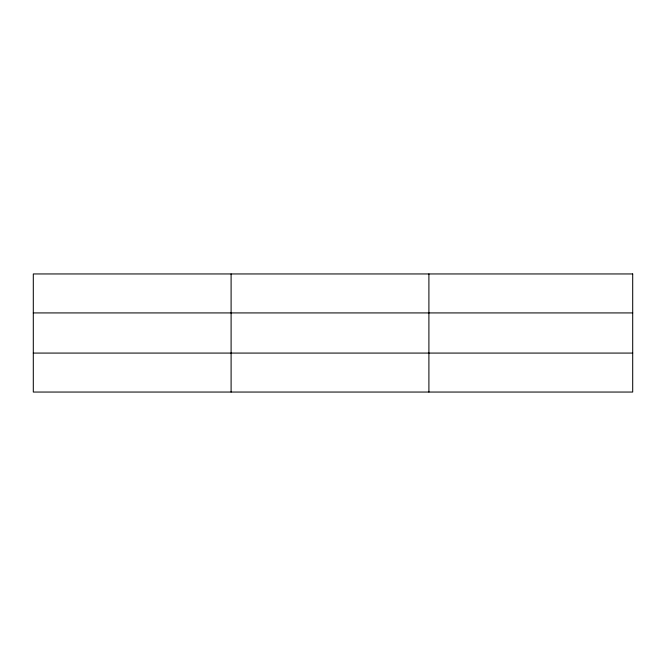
<?xml version="1.0" encoding="UTF-8"?>
<svg xmlns="http://www.w3.org/2000/svg" width="666" height="666" viewBox="0 0 666 666"><rect width="100%" height="100%" fill="white"/><g stroke="black" fill="none" stroke-linecap="round" stroke-linejoin="round"><path stroke-width="1" d="M231.102 392.049L231.102 273.951M428.904 392.049L428.904 273.951M33.3 312.92L632.7 312.92M33.3 353.08L632.7 353.08M632.7 273.951L632.7 392.049L33.3 392.049L33.3 273.951L632.7 273.951"/></g></svg>
